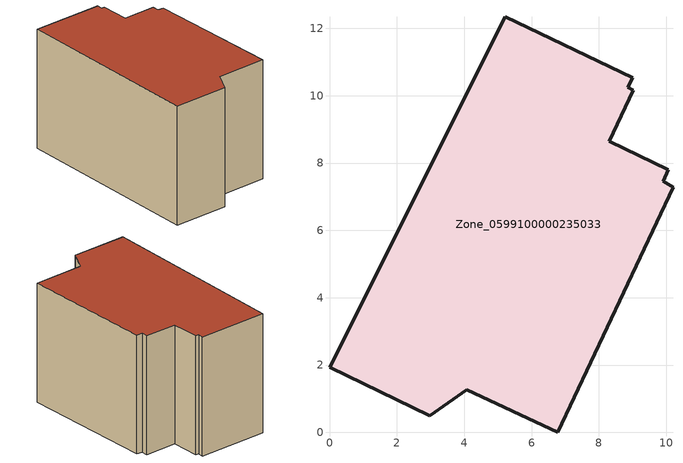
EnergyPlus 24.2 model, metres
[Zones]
Zone_0599100000235033
 floor ground (C_G): 9.9,7.46 10.2,7.28 6.78,0 4.07,1.27 2.97,0.5 0,1.94 5.22,12.35 9.01,10.54 8.85,10.25 9.03,10.16 8.31,8.64 10.07,7.81 z0
 wall outside (C_F): 5.22,12.35 0,1.94 2.97,0.5 4.07,1.27 6.78,0 10.2,7.28 9.9,7.46 10.07,7.81 8.31,8.64 9.03,10.16 8.85,10.25 9.01,10.54 5.22,12.35 z0:7.03
 roof outside (C_R): 9.03,10.16 8.85,10.25 9.01,10.54 5.22,12.35 0,1.94 2.97,0.5 4.07,1.27 6.78,0 10.2,7.28 9.9,7.46 10.07,7.81 8.31,8.64 z7.03
[BUILDING]
Pand.0599100000235033: North Axis=0; Terrain=City; Loads Convergence Tolerance Value=0.04; Temperature Convergence Tolerance Value=0.4; Solar Distribution=FullExterior; Maximum Number of Warmup Days=25; Minimum Number of Warmup Days=1
[Site:Location]
Rotterdam.The.Hague.AP_ZH_NLD Design_Conditions: Latitude=51.96; Longitude=4.45; Time Zone=1; Elevation=-4.5
[SITE:GROUNDTEMPERATURE:BUILDINGSURFACE]
18, 18, 18, 18, 18, 18, 18, 18, 18, 18, 18, 18
[MATERIAL] Thermal Absorptance=0.9; Solar Absorptance=0.7; Visible Absorptance=0.7
Name | Roughness | Thickness | Conductivity | Density | Specific Heat
G.TC.1946 | MediumSmooth | 0.15 | 1 | 540 | 1210
F.TC.1946 | Rough | 0.3 | 0.857143 | 1920 | 840
R.TC.1946 | MediumRough | 0.2 | 0.909091 | 1500 | 1000
[CONSTRUCTION]
C_G: G.TC.1946
C_F: F.TC.1946
C_R: R.TC.1946
[ZONE]
Zone_0599100000235033: Type=1; Multiplier=1; Ceiling Height=Autocalculate; Volume=Autocalculate; Floor Area=autocalculate; Part of Total Floor Area=Yes
[ZONEINFILTRATION:DESIGNFLOWRATE]
Infil_Zone_0599100000235033: Zone or ZoneList or Space or SpaceList=Zone_0599100000235033; Schedule=AlwaysOn; Design Flow Rate Calculation Method=Flow/Area; Flow Rate per Floor Area=0.003; Constant Term Coefficient=1; Temperature Term Coefficient=0; Velocity Term Coefficient=0; Velocity Squared Term Coefficient=0
[HVACTEMPLATE:ZONE:IDEALLOADSAIRSYSTEM]
Zone_0599100000235033: Maximum Heating Supply Air Temperature=50; Minimum Cooling Supply Air Temperature=13; Maximum Heating Supply Air Humidity Ratio=0.0156; Minimum Cooling Supply Air Humidity Ratio=0.0077; Heating Limit=NoLimit; Cooling Limit=NoLimit; Dehumidification Control Type=ConstantSensibleHeatRatio; Cooling Sensible Heat Ratio=0.7; Dehumidification Setpoint=60; Humidification Control Type=None; Humidification Setpoint=30; Outdoor Air Method=None; Outdoor Air Flow Rate per Person=0.00944; Outdoor Air Flow Rate per Zone Floor Area=0; Outdoor Air Flow Rate per Zone=0; Demand Controlled Ventilation Type=None; Outdoor Air Economizer Type=NoEconomizer; Heat Recovery Type=None; Sensible Heat Recovery Effectiveness=0.7; Latent Heat Recovery Effectiveness=0.65
[ZONECONTROL:THERMOSTAT]
ThermostatControl_Zone_0599100000235033: Zone or ZoneList=Zone_0599100000235033; Control Type Schedule=DualSetpointControlType; Control 1=Thermostat_Zone_0599100000235033; Temperature Difference Between Cutout And Setpoint=0
[THERMOSTATSETPOINT:DUALSETPOINT]
Thermostat_Zone_0599100000235033: Heating Setpoint Temperature Schedule=HeatingSetpoint_Zone_0599100000235033; Cooling Setpoint Temperature Schedule=CoolingSetpoint_Zone_0599100000235033
[SCHEDULE:COMPACT]
HeatingSetpoint_Zone_0599100000235033: Through: 12/31, For: AllDays, Until: 24:00, 21
CoolingSetpoint_Zone_0599100000235033: Through: 12/31, For: AllDays, Until: 24:00, 24
DualSetpointControlType: Through: 12/31, For: AllDays, Until: 24:00, 4
AlwaysOn: Through: 12/31, For: AllDays, Until: 24:00, 1
